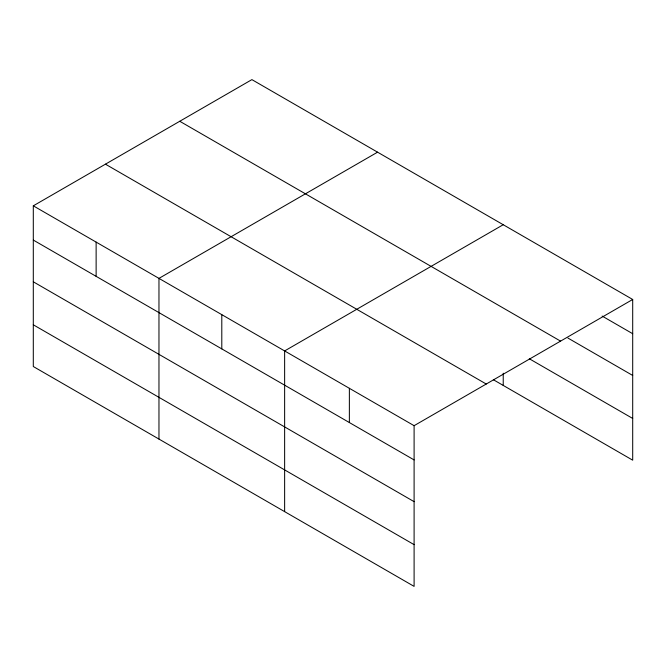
<?xml version="1.0" encoding="UTF-8"?>
<svg xmlns="http://www.w3.org/2000/svg" width="666" height="666" viewBox="0 0 666 666"><rect width="100%" height="100%" fill="white"/><g stroke="black" fill="none" stroke-linecap="round" stroke-linejoin="round"><path stroke-width="1" d="M414.102 501.656L414.102 425.682L33.3 205.827L33.3 366.525L414.102 586.38L414.102 501.656L33.3 281.801M493.356 379.72L632.7 460.173L632.7 299.475L251.898 79.62L33.3 205.827M377.564 152.173L158.966 278.38L158.966 439.077M503.23 224.725L284.632 350.932L284.632 511.63M414.102 425.682L632.7 299.475M602.131 316.067L632.7 333.716M567.965 338.078L632.7 375.449M179.762 121.27L560.564 341.125M529.303 358.749L632.7 418.448M105.436 164.177L486.238 384.032M33.3 240.068L414.102 459.923M33.3 324.792L414.102 544.646M503.23 373.21L503.23 385.423M349.367 388.303L349.367 422.552M221.795 314.652L221.795 348.901M96.129 242.099L96.129 276.348"/></g></svg>
